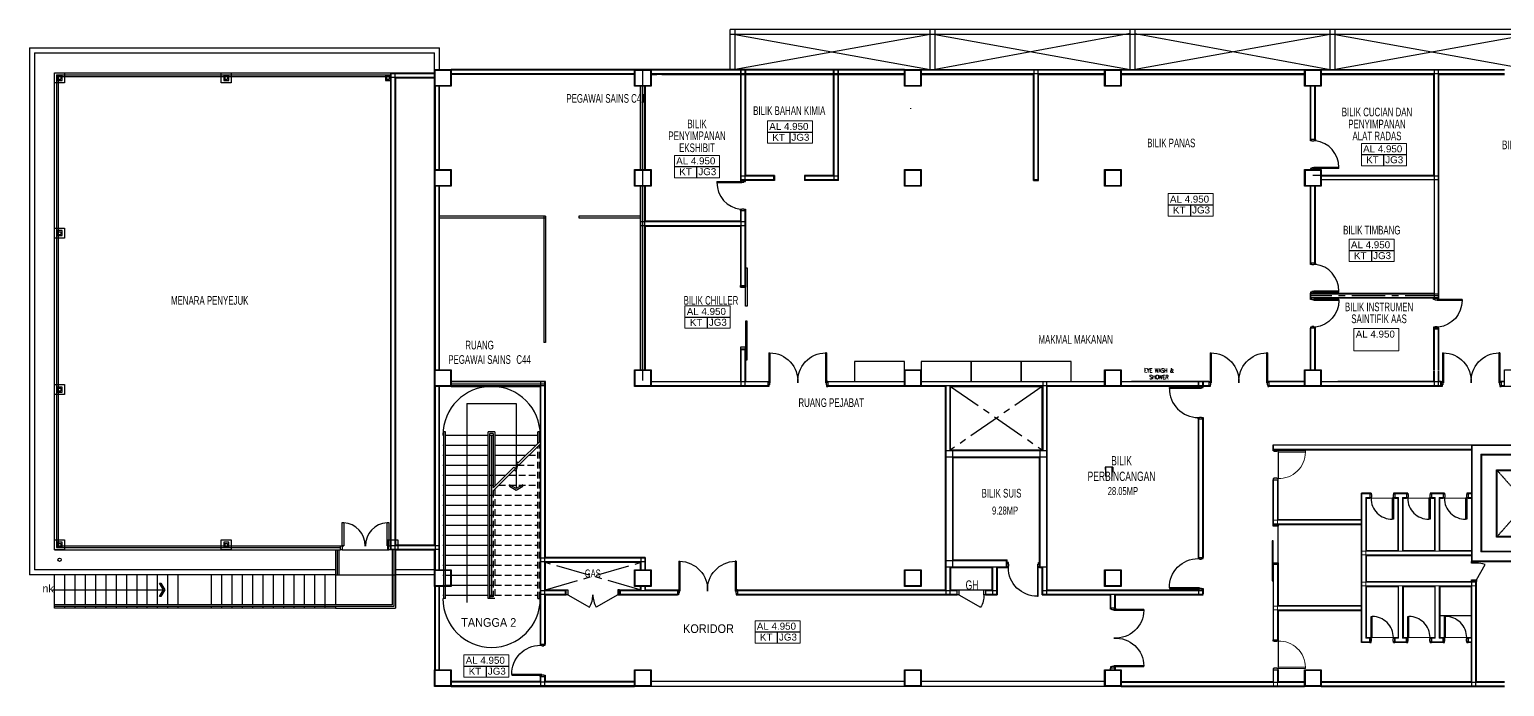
# Model space of a CAD drawing. Header units: millimetres. Extents: x 401562 to 564367, y -269451 to 12039.
# Drawn here: x 455993 to 500242, y -173015 to -153315 of the extents above; entities that cross this region are included whole.
import ezdxf

# ---------------------------------------------------------------- set-up
doc = ezdxf.new("R2010")
doc.units = ezdxf.units.MM
doc.header["$MEASUREMENT"] = 0
for name, pattern in [('CENTER', [2, 1.25, -0.25, 0.25, -0.25]), ('DASHDOT2', [0.5, 0.25, -0.125, 0, -0.125]), ('HIDDEN', [0.375, 0.25, -0.125])]:
    doc.linetypes.add(name, pattern=pattern)
doc.layers.add('A-FLOR-OTLN', color=6, linetype='Continuous', lineweight=9)
doc.layers.add('TEXT', color=7, linetype='Continuous', lineweight=9)
for name, color, linetype in [('C-door', 1, 'Continuous'), ('COL-1', 8, 'Continuous'), ('D1-winglass', 131, 'Continuous'), ('FITTING', 2, 'Continuous'), ('G2-text', 3, 'Continuous'), ('GRID', 9, 'Continuous'), ('GRID LINE', 252, 'Continuous'), ('Hatch-wall', 240, 'Continuous'), ('KODING', 7, 'Continuous'), ('Layer4', 2, 'Continuous'), ('Lift Fitting', 9, 'Continuous'), ('LIFTWALL', 3, 'Continuous'), ('LINE', 1, 'Continuous'), ('ROOF', 9, 'Continuous'), ('SILING', 8, 'Continuous'), ('STAIR', 7, 'Continuous'), ('TANGGA', 7, 'Continuous'), ('VPORT', 2, 'Continuous'), ('WALL', 3, 'Continuous'), ('WALLEXIST', 1, 'Continuous'), ('WIN', 4, 'Continuous')]:
    doc.layers.add(name, color=color, linetype=linetype)
doc.layers.get('VPORT').off()
doc.styles.add('ARIAL', font='arial.ttf', dxfattribs={"width": 0.65, "height": 1.6})
doc.styles.add('R1', font='ROMANS.shx', dxfattribs={"width": 0.75, "height": 200})
doc.styles.get("Standard").update_dxf_attribs({"font": 'arial.ttf'})

# ---------------------------------------------------------------- blocks, each defined once
blk = doc.blocks.new('A$C47EF7CED')
at = {"layer": 'GRID', "color": 9, "linetype": 'HIDDEN', "ltscale": 800}
for p, q in [((112, 1363), (112, 1513)), ((3393, 1363), (112, 1363)), ((162, 1413), (162, 1513)), ((3343, 1413), (162, 1413)), ((212, 1363), (212, 80)), ((512, 1363), (512, 80)), ((812, 1363), (812, 80)), ((1112, 1363), (1112, 80)), ((1412, 1363), (1412, 80)), ((1712, 1363), (1712, 80)), ((2012, 1363), (2012, 80)), ((2312, 1363), (2312, 80)), ((2612, 1363), (2612, 80)), ((2912, 1363), (2912, 80)), ((3212, 1363), (3212, 80)), ((3512, 1244), (3512, 80)), ((3812, 944), (3812, 80)), ((4112, 688), (4112, 80)), ((112, 80), (112, 30)), ((112, 80), (4676, 80)), ((112, 30), (4726, 30)), ((4412, 344), (4412, 80))]:
    blk.add_line(p, q, dxfattribs=at)
at = {"layer": 'LINE', "color": 1, "linetype": 'Continuous', "ltscale": 2000}
for p, q in [((112, 2895), (5112, 2895)), ((112, 2845), (112, 2895)), ((112, 2845), (5112, 2845)), ((5112, 2845), (5112, 2895)), ((112, 1513), (112, 1563)), ((112, 1563), (5112, 1563)), ((112, 1513), (5062, 1513)), ((5062, 1413), (3431, 1413)), ((5112, 1363), (3481, 1363)), ((5062, 1413), (5062, 1513)), ((5112, 1363), (5112, 1563)), ((4764, 80), (5112, 80)), ((4814, 30), (5112, 30)), ((5112, 30), (5112, 80))]:
    blk.add_line(p, q, dxfattribs=at)
at = {"layer": 'LINE', "color": 9, "linetype": 'Continuous', "ltscale": 2000}
for p, q in [((212, 2925), (212, 2895)), ((212, 2845), (212, 1563)), ((512, 2925), (512, 2895)), ((512, 2845), (512, 1563)), ((812, 2925), (812, 2895)), ((812, 2845), (812, 1563)), ((1112, 2925), (1112, 2895)), ((1112, 2845), (1112, 1563)), ((1412, 2925), (1412, 2895)), ((1412, 2845), (1412, 1563)), ((1712, 2925), (1712, 2895)), ((1712, 2845), (1712, 1563)), ((2012, 2925), (2012, 2895)), ((2012, 2845), (2012, 1563)), ((2312, 2925), (2312, 2895)), ((2312, 2845), (2312, 1563)), ((2612, 2925), (2612, 2895)), ((2612, 2845), (2612, 1563)), ((2912, 2925), (2912, 2895)), ((2912, 2845), (2912, 1563)), ((3212, 2925), (3212, 2895)), ((3212, 2845), (3212, 1563)), ((3512, 2925), (3512, 2895)), ((3512, 2845), (3512, 1563)), ((3812, 2925), (3812, 2895)), ((3812, 2845), (3812, 1563)), ((4112, 2925), (4112, 2895)), ((4112, 2845), (4112, 1563)), ((4412, 2925), (4412, 2895)), ((4412, 2845), (4412, 1563)), ((4712, 2925), (4712, 2895)), ((4712, 2845), (4712, 1563)), ((5012, 2925), (5012, 2895)), ((5012, 2845), (5012, 1563)), ((212, 1513), (212, 1413)), ((512, 1513), (512, 1413)), ((812, 1513), (812, 1413)), ((1112, 1513), (1112, 1413)), ((1412, 1513), (1412, 1413)), ((1712, 1513), (1712, 1413)), ((2012, 1513), (2012, 1413)), ((2312, 1513), (2312, 1413)), ((2612, 1513), (2612, 1413)), ((2912, 1513), (2912, 1413)), ((3212, 1513), (3212, 1413)), ((3512, 1513), (3512, 1413)), ((3512, 1363), (3512, 1332)), ((3812, 1513), (3812, 1413)), ((3812, 1363), (3812, 1032)), ((4112, 1363), (4112, 721)), ((4412, 1363), (4412, 432)), ((4712, 1363), (4712, 132)), ((5012, 1513), (5012, 1413)), ((5012, 1363), (5012, 80)), ((212, 30), (212, 0)), ((512, 30), (512, 0)), ((812, 30), (812, 0)), ((1112, 30), (1112, 0)), ((1412, 30), (1412, 0)), ((1712, 30), (1712, 0)), ((2012, 30), (2012, 0)), ((2312, 30), (2312, 0)), ((2612, 30), (2612, 0)), ((2912, 30), (2912, 0)), ((3212, 30), (3212, 0)), ((3512, 30), (3512, 0)), ((3812, 30), (3812, 0)), ((4112, 30), (4112, 0))]:
    blk.add_line(p, q, dxfattribs=at)
at = {"layer": 'LINE'}
blk.add_line((5012, 1463), (212, 1463), dxfattribs=at)
at = {"layer": 'STAIR', "color": 1}
for p, q in [((5962, 2204), (0, 2204)), ((5962, 2204), (5962, 721)), ((5962, 721), (3411, 721))]:
    blk.add_line(p, q, dxfattribs=at)
at = {"layer": 'STAIR', "color": 9, "linetype": 'Continuous'}
for points in [[(4756, 0), (4109, 647), (4144, 680), (3935, 731), (3980, 776), (3343, 1413)], [(4844, 0), (4181, 662), (4216, 696), (4007, 747), (4052, 792), (3431, 1413)]]:
    blk.add_lwpolyline(points, dxfattribs=at)
at = {"layer": 'STAIR', "color": 7}
blk.add_lwpolyline([(3526, 922), (3483, 922), (3368, 721), (3483, 521), (3526, 521), (3411, 721)], close=True, dxfattribs=at)
blk = doc.blocks.new('P9')
at = {"layer": 'C-door', "color": 12}
for p, q in [((532183, 332523), (533083, 332523)), ((532183, 332523), (532183, 332493)), ((532183, 332493), (533083, 332493)), ((533038, 332560), (533038, 332560)), ((533038, 332560), (533188, 332560)), ((533038, 332560), (533038, 332525)), ((533038, 332525), (533085, 332525)), ((533083, 332523), (533083, 332493)), ((533085, 332525), (533085, 332510)), ((533085, 332510), (533141, 332510)), ((533141, 332525), (533188, 332525)), ((533141, 332510), (533141, 332525)), ((533188, 332525), (533188, 332560)), ((532183, 330827), (533083, 330827)), ((532183, 330797), (532183, 330827)), ((532183, 330797), (533083, 330797)), ((533038, 330760), (533038, 330795)), ((533038, 330795), (533085, 330795)), ((533038, 330760), (533038, 330760)), ((533038, 330760), (533188, 330760)), ((533083, 330797), (533083, 330827)), ((533085, 330810), (533141, 330810)), ((533085, 330795), (533085, 330810)), ((533085, 330795), (533085, 330810)), ((533141, 330810), (533141, 330795)), ((533141, 330795), (533188, 330795)), ((533188, 330795), (533188, 330760))]:
    blk.add_line(p, q, dxfattribs=at)
at = {"layer": 'Hatch-wall', "color": 1, "ltscale": 2}
for centre, start, end in [((533034, 332510), 181.13, 273.2981), ((533034, 330810), 86.7019, 178.87)]:
    blk.add_arc(centre, 851, start, end, dxfattribs=at)
blk = doc.blocks.new('900DOOR')
at = {"layer": 'C-door', "color": 12}
for p, q in [((-67, 855), (-67, 105)), ((-37, 855), (-67, 855)), ((-37, 855), (-37, 150)), ((-900, 150), (-865, 150)), ((-900, 150), (-900, 0)), ((-865, 150), (-865, 103)), ((-865, 103), (-850, 103)), ((-865, 47), (-865, 0)), ((-850, 47), (-865, 47)), ((-850, 103), (-850, 47)), ((-37, 105), (-67, 105)), ((-50, 103), (-50, 47)), ((-35, 103), (-50, 103)), ((-50, 47), (-35, 47)), ((-37, 150), (-37, 105)), ((0, 150), (-35, 150)), ((-35, 150), (-35, 103)), ((-35, 47), (-35, 0)), ((-35, 0), (0, 0)), ((0, 150), (0, 150)), ((0, 150), (0, 0)), ((-865, 0), (-900, 0))]:
    blk.add_line(p, q, dxfattribs=at)
at = {"layer": 'Hatch-wall', "color": 1, "ltscale": 2}
blk.add_arc((-72, 54), 799, 89.6306, 173.0743, dxfattribs=at)
blk = doc.blocks.new('PP')
at = {"layer": 'C-door', "color": 12}
for p, q in [((245161, -8207, 168716), (245161, -8057, 168716)), ((245196, -8057, 168716), (245161, -8057, 168716)), ((245161, -8207, 168716), (245161, -8207, 168716)), ((245161, -8207, 168716), (245196, -8207, 168716)), ((245196, -8104, 168716), (245196, -8057, 168716)), ((245211, -8104, 168716), (245196, -8104, 168716)), ((245211, -8160, 168716), (245211, -8104, 168716)), ((246081, -8160, 168715), (246081, -8104, 168715)), ((246081, -8104, 168715), (246096, -8104, 168715)), ((246096, -8160, 168715), (246081, -8160, 168715)), ((246096, -8057, 168715), (246131, -8057, 168715)), ((246096, -8104, 168715), (246096, -8057, 168715)), ((246096, -8207, 168715), (246096, -8160, 168715)), ((246131, -8207, 168715), (246096, -8207, 168715)), ((246131, -8207, 168715), (246131, -8057, 168715))]:
    blk.add_line(p, q, dxfattribs=at)
at = {"layer": 'C-door', "color": 12, "elevation": 168716}
blk.add_lwpolyline([(245222, -8162), (245222, -9062), (245198, -9062), (245198, -8162)], close=True, dxfattribs=at)
at = {"layer": 'Hatch-wall', "color": 1, "ltscale": 2}
blk.add_arc((245244, -8210, 168715), 852, 268.5062, 0.2022, dxfattribs=at)
blk = doc.blocks.new('A$C4CDB5369')
at = {"layer": 'Hatch-wall', "color": 1, "ltscale": 2}
for p, q in [((750, 750), (375, 1399)), ((750, 1550), (750, 1500)), ((900, 1550), (750, 1550)), ((750, 1500), (900, 1500)), ((900, 1500), (900, 1550)), ((900, 750), (750, 750)), ((750, 750), (750, 700)), ((750, 700), (900, 700)), ((900, 700), (900, 750))]:
    blk.add_line(p, q, dxfattribs=at)
blk.add_arc((750, 750), 750, 90, 120.0007, dxfattribs=at)
at = {"layer": 'LINE', "color": 9, "linetype": 'Continuous', "ltscale": 2000}
blk.add_line((900, 750), (900, 1500), dxfattribs=at)
blk = doc.blocks.new('+9.00m$0$X_t_box_+17-5(26-3-07)$0$JAMB')
blk.add_lwpolyline([(0, 150), (38, 150), (38, 112), (50, 112), (50, 38), (38, 38), (38, 0), (0, 0)], close=True)
blk = doc.blocks.new('A$C350F3D67')
at = {"layer": 'C-door', "linetype": 'Continuous', "lineweight": 0}
for p, q in [((611, 900), (761, 900)), ((611, 0), (761, 0))]:
    blk.add_line(p, q, dxfattribs=at)
blk.add_lwpolyline([(761, 862), (761, 824), (1585, 824), (1585, 862)], close=True, dxfattribs=at)
blk.add_arc((792, 830), 792, 267.7288, 359.5823, dxfattribs=at)
at = {"layer": 'C-door', "linetype": 'Continuous', "lineweight": 0, "rotation": 270}
blk.add_blockref('+9.00m$0$X_t_box_+17-5(26-3-07)$0$JAMB', (611, 900), dxfattribs=at)
at = {"layer": 'C-door', "linetype": 'Continuous', "lineweight": 0, "xscale": -1, "rotation": 270}
blk.add_blockref('+9.00m$0$X_t_box_+17-5(26-3-07)$0$JAMB', (611, 0), dxfattribs=at)
blk = doc.blocks.new('A$C28FE47DC')
at = {"layer": 'C-door'}
for p, q in [((0, 779), (0, 629)), ((40, 779), (0, 779)), ((40, 629), (0, 629)), ((40, 779), (40, 743)), ((50, 743), (40, 743)), ((50, 665), (40, 665)), ((40, 665), (40, 629)), ((50, 743), (50, 665)), ((673, 629), (673, 0)), ((710, 629), (673, 629)), ((700, 743), (700, 665)), ((700, 743), (710, 743)), ((700, 665), (710, 665)), ((750, 779), (710, 779)), ((710, 779), (710, 743)), ((710, 665), (710, 629)), ((750, 629), (710, 629)), ((710, 629), (710, 0)), ((750, 779), (750, 629)), ((710, 0), (673, 0))]:
    blk.add_line(p, q, dxfattribs=at)
blk.add_arc((668, 628), 628, 179.9129, 270.475, dxfattribs=at)
blk = doc.blocks.new('A$C7D121B3B')
at = {"layer": 'WIN', "linetype": 'Continuous'}
blk.add_line((707, 705), (757, 705), dxfattribs=at)
for points in [[(707, 1405), (757, 1405), (757, 705), (707, 705)], [(2057, 1405), (2107, 1405), (2107, 705), (2057, 705)], [(657, 705), (707, 705), (707, 592), (657, 592)], [(2107, 705), (2157, 705), (2157, 592), (2107, 592)]]:
    blk.add_lwpolyline(points, close=True, dxfattribs=at)
at = {"layer": 'WIN', "color": 9, "linetype": 'Continuous'}
for centre, start, end in [((703, 703), 0.1171, 85.6407), ((2110, 703), 94.3593, 179.8829)]:
    blk.add_arc(centre, 703, start, end, dxfattribs=at)
blk = doc.blocks.new('A$C208C13F9')
at = {"layer": 'FITTING', "color": 4}
for p, q in [((750, 725), (750, 2750)), ((750, 2750), (2550, 2750)), ((775, 750), (775, 2725)), ((775, 2725), (2525, 2725)), ((2525, 750), (2525, 2725)), ((2550, 2750), (2550, 725)), ((2550, 725), (750, 725)), ((2525, 750), (775, 750))]:
    blk.add_line(p, q, dxfattribs=at)
at = {"layer": 'Lift Fitting', "linetype": 'DASHDOT2'}
for p, q in [((775, 2725), (2525, 750)), ((2525, 2725), (775, 750))]:
    blk.add_line(p, q, dxfattribs=at)
at = {"layer": 'LIFTWALL'}
for p, q in [((18, 3482), (3332, 3482)), ((18, 3482), (18, 18)), ((282, 3218), (3018, 3218)), ((282, 3218), (282, 282)), ((3018, 3218), (3018, 2918)), ((3332, 3482), (3332, 2918)), ((3332, 2918), (3018, 2918)), ((3018, 582), (3018, 282)), ((3332, 582), (3018, 582)), ((3332, 582), (3332, 18)), ((18, 18), (3332, 18)), ((3018, 282), (282, 282))]:
    blk.add_line(p, q, dxfattribs=at)
at = {"layer": 'LINE', "color": 9, "linetype": 'Continuous', "ltscale": 2000}
for p, q in [((0, 3500), (3350, 3500)), ((0, 3500), (0, 0)), ((300, 3200), (3000, 3200)), ((300, 3200), (300, 300)), ((3000, 3200), (3000, 2900)), ((3350, 3500), (3350, 2900)), ((3350, 2900), (3000, 2900)), ((3000, 600), (3000, 300)), ((3350, 600), (3000, 600)), ((3350, 600), (3350, 0)), ((0, 0), (3350, 0)), ((3000, 300), (300, 300))]:
    blk.add_line(p, q, dxfattribs=at)

msp = doc.modelspace()

# ---------------------------------------------------------------- linework, layer by layer
at = {"color": 9}
msp.add_line((482418, -155677), (482426, -155696), dxfattribs=at)
at = {"color": 4}
msp.add_line((499248, -170896), (498298, -170896), dxfattribs=at)
at = {"layer": 'A-FLOR-OTLN', "color": 9, "linetype": 'Continuous', "ltscale": 12}
for p, q in [((496871, -167370), (496238, -167370)), ((497971, -167370), (497338, -167370)), ((499071, -167370), (498438, -167370)), ((496275, -171546), (496908, -171546)), ((497375, -171546), (498008, -171546)), ((498475, -171546), (499108, -171546))]:
    msp.add_line(p, q, dxfattribs=at)
at = {"layer": 'A-FLOR-OTLN', "color": 6, "linetype": 'Continuous', "ltscale": 12}
for points in [[(468167, -154540), (468618, -154540), (468618, -154990), (468167, -154990)], [(474167, -154540), (474618, -154540), (474618, -154990), (474167, -154990)], [(482267, -154540), (482718, -154540), (482718, -154990), (482267, -154990)], [(488267, -154540), (488718, -154540), (488718, -154990), (488267, -154990)], [(494267, -154540), (494718, -154540), (494718, -154990), (494267, -154990)], [(468167, -157540), (468618, -157540), (468618, -157990), (468167, -157990)], [(474167, -157540), (474618, -157540), (474618, -157990), (474167, -157990)], [(482267, -157540), (482718, -157540), (482718, -157990), (482267, -157990)], [(488267, -157540), (488718, -157540), (488718, -157990), (488267, -157990)], [(494267, -157540), (494718, -157540), (494718, -157990), (494267, -157990)], [(468167, -163540), (468618, -163540), (468618, -163990), (468167, -163990)], [(474167, -163540), (474618, -163540), (474618, -163990), (474167, -163990)], [(474167, -163540), (474618, -163540), (474618, -163990), (474167, -163990)], [(482267, -163540), (482718, -163540), (482718, -163990), (482267, -163990)], [(488267, -163540), (488718, -163540), (488718, -163990), (488267, -163990)], [(494266, -163540), (494717, -163540), (494717, -163990), (494266, -163990)], [(468167, -169540), (468618, -169540), (468618, -169990), (468167, -169990)], [(474167, -169540), (474618, -169540), (474618, -169990), (474167, -169990)], [(482267, -169540), (482718, -169540), (482718, -169990), (482267, -169990)], [(488267, -169540), (488718, -169540), (488718, -169990), (488267, -169990)], [(468167, -172540), (468618, -172540), (468618, -172990), (468167, -172990)], [(474167, -172540), (474618, -172540), (474618, -172990), (474167, -172990)], [(482267, -172540), (482718, -172540), (482718, -172990), (482267, -172990)], [(488267, -172540), (488718, -172540), (488718, -172990), (488267, -172990)], [(494267, -172540), (494718, -172540), (494718, -172990), (494267, -172990)]]:
    msp.add_lwpolyline(points, close=True, dxfattribs=at)
at = {"layer": 'COL-1', "color": 9, "linetype": 'Continuous'}
for points in [[(456818, -154840), (456968, -154840), (456968, -154690), (456818, -154690)], [(461818, -154840), (461968, -154840), (461968, -154690), (461818, -154690)], [(466668, -154840), (466818, -154840), (466818, -154690), (466668, -154690)], [(456818, -159495), (456968, -159495), (456968, -159345), (456818, -159345)], [(456818, -164185), (456968, -164185), (456968, -164035), (456818, -164035)], [(456818, -168840), (456968, -168840), (456968, -168690), (456818, -168690)], [(461818, -168840), (461968, -168840), (461968, -168690), (461818, -168690)]]:
    msp.add_lwpolyline(points, close=True, dxfattribs=at)
at = {"layer": 'GRID'}
for p, q in [((477162, -153465), (483012, -154515)), ((483012, -153465), (477162, -154515)), ((489012, -153437), (483162, -154515)), ((483162, -153465), (489012, -154515)), ((489162, -153437), (495012, -154515)), ((495012, -153466), (489162, -154515)), ((495162, -153466), (501012, -154515)), ((501012, -153467), (495162, -154515))]:
    msp.add_line(p, q, dxfattribs=at)
at = {"layer": 'GRID', "linetype": 'CENTER', "ltscale": 800}
for p, q in [((498265, -161301), (494435, -161301)), ((483627, -164015), (486373, -165920)), ((486373, -164015), (483627, -165920)), ((471468, -170115), (474317, -169300)), ((474317, -170115), (471468, -169300))]:
    msp.add_line(p, q, dxfattribs=at)
at = {"layer": 'GRID LINE', "color": 1, "ltscale": 250}
for points in [[(480742, -163265), (480742, -163865), (482242, -163865), (482242, -163265)], [(482743, -163265), (482743, -163865), (484243, -163865), (484243, -163265)], [(484243, -163265), (484243, -163865), (485743, -163865), (485743, -163265)], [(485743, -163265), (485743, -163865), (487243, -163865), (487243, -163265)]]:
    msp.add_lwpolyline(points, close=True, dxfattribs=at)
at = {"layer": 'Hatch-wall', "color": 1, "ltscale": 2}
for p, q in [((499248, -169264), (499398, -169264)), ((499248, -169314), (499248, -169264)), ((499398, -169314), (499248, -169314)), ((499398, -169264), (499398, -169314)), ((499398, -169814), (499659, -169361)), ((499248, -169864), (499248, -169814)), ((499248, -169814), (499398, -169814)), ((499398, -169864), (499248, -169864)), ((499398, -169814), (499398, -169864)), ((472093, -170265), (472093, -170115)), ((472093, -170115), (472143, -170115)), ((472143, -170265), (472093, -170265)), ((472143, -170115), (472143, -170265)), ((472143, -170265), (472792, -170640)), ((473643, -170265), (472993, -170640)), ((473693, -170115), (473643, -170115)), ((473643, -170115), (473643, -170265)), ((473643, -170265), (473693, -170265)), ((473693, -170265), (473693, -170115))]:
    msp.add_line(p, q, dxfattribs=at)
for centre, start, end in [((499398, -170064), 69.5934, 90), ((472143, -170265), 329.9993, 0), ((473643, -170265), 180, 210.0007)]:
    msp.add_arc(centre, 750, start, end, dxfattribs=at)
at = {"layer": 'KODING', "color": 1, "linetype": 'Continuous'}
for p, q in [((478133, -156392), (479483, -156392)), ((478808, -156727), (478808, -156392)), ((495948, -157065), (497298, -157065)), ((496623, -157401), (496623, -157065)), ((475341, -157424), (476691, -157424)), ((476016, -157759), (476016, -157424)), ((490152, -158571), (491503, -158571)), ((490827, -158907), (490827, -158571)), ((495583, -159940), (496933, -159940)), ((496258, -160276), (496258, -159940)), ((475657, -161939, 326165), (477008, -161939, 326165)), ((476333, -162275, 326165), (476333, -161939, 326165)), ((477760, -171379), (479110, -171379)), ((478435, -171714), (478435, -171379)), ((469025, -172401), (470375, -172401)), ((469700, -172736), (469700, -172401))]:
    msp.add_line(p, q, dxfattribs=at)
at = {"layer": 'KODING', "color": 7, "linetype": 'Continuous', "lineweight": 20}
for points in [[(479483, -156727), (479483, -156056), (478133, -156056), (478133, -156727)], [(497298, -157401), (497298, -156730), (495948, -156730), (495948, -157401)], [(476691, -157759), (476691, -157089), (475341, -157089), (475341, -157759)], [(491503, -158907), (491503, -158236), (490152, -158236), (490152, -158907)], [(496933, -160276), (496933, -159605), (495583, -159605), (495583, -160276)], [(497076, -162954), (497076, -162283), (495725, -162283), (495725, -162954)], [(479110, -171714), (479110, -171044), (477760, -171044), (477760, -171714)], [(470375, -172736), (470375, -172066), (469025, -172066), (469025, -172736)]]:
    msp.add_lwpolyline(points, close=True, dxfattribs=at)
at = {"layer": 'KODING', "color": 7, "linetype": 'Continuous', "lineweight": 20, "elevation": 326165}
msp.add_lwpolyline([(477008, -162275), (477008, -161604), (475657, -161604), (475657, -162275)], close=True, dxfattribs=at)
at = {"layer": 'Layer4', "color": 7}
for p, q in [((496198, -171546), (496198, -171696)), ((496948, -171546), (496948, -171696)), ((497298, -171546), (497298, -171696)), ((498048, -171546), (498048, -171696)), ((498398, -171546), (498398, -171696)), ((499148, -171546), (499148, -171696))]:
    msp.add_line(p, q, dxfattribs=at)
at = {"layer": 'LINE', "color": 9, "linetype": 'Continuous', "ltscale": 2000}
for p, q in [((466818, -154615), (466818, -168915)), ((466818, -154615), (468142, -154615)), ((466968, -154765), (466968, -168765)), ((466968, -154765), (468142, -154765)), ((474318, -154515), (474318, -154515)), ((474393, -163840), (474393, -154515)), ((474468, -154515), (474468, -154515)), ((477318, -154515), (477318, -157840)), ((477468, -154515), (477468, -157690)), ((480116, -157690), (480116, -154515)), ((480266, -157840), (480266, -154515)), ((480441, -154665), (481613, -154665)), ((468142, -157515), (468142, -155015)), ((468292, -157515), (468292, -155015)), ((474318, -157515), (474318, -155015)), ((474468, -157515), (474468, -155015)), ((468142, -163515), (468142, -158015)), ((468292, -163515), (468292, -158015)), ((474318, -163515), (474318, -158015)), ((474468, -159065), (474468, -158015)), ((477318, -158740), (477318, -159065)), ((477468, -158740), (477468, -160990)), ((477318, -159065, 326165), (474468, -159065, 326165)), ((474468, -163515), (474468, -159215)), ((474468, -159215, 326165), (477318, -159215, 326165)), ((477318, -159215), (477318, -160990)), ((477318, -162890, 326165), (477318, -163865, 326165)), ((477468, -162890, 248726), (477468, -163865, 336831)), ((468142, -168765), (468142, -164015)), ((468292, -169515), (468292, -164015)), ((471468, -163865), (468643, -163865)), ((468643, -163940), (471468, -163940)), ((468643, -164015), (471318, -164015)), ((471318, -171745), (471318, -164015)), ((471468, -169150), (471468, -163865)), ((483477, -170115), (483477, -164015)), ((483627, -165920), (483627, -164015)), ((493298, -165914), (493298, -165764)), ((493298, -165764), (499248, -165764)), ((493298, -165914), (499248, -165914)), ((483707, -169220), (483707, -166150)), ((488259, -166440), (488259, -166510)), ((493298, -168157), (493298, -166814)), ((493448, -168007), (493448, -166814)), ((496198, -167220), (495948, -167220)), ((495948, -171696), (495948, -167220)), ((497298, -167220), (496948, -167220)), ((498398, -167220), (498048, -167220)), ((499248, -167220), (499148, -167220)), ((496098, -167370), (496198, -167370)), ((496098, -168938), (496098, -167370)), ((496948, -167370), (497048, -167370)), ((497048, -168938), (497048, -167370)), ((497198, -167370), (497298, -167370)), ((497198, -168938), (497198, -167370)), ((498048, -167370), (498148, -167370)), ((498148, -168938), (498148, -167370)), ((498298, -167370), (498398, -167370)), ((498298, -168938), (498298, -167370)), ((499148, -167370), (499248, -167370)), ((493448, -168007), (495948, -168007)), ((493298, -168157), (495948, -168157)), ((466968, -168765), (468142, -168765)), ((466968, -168915), (468142, -168915)), ((468142, -169515), (468142, -168915)), ((496098, -168938), (497048, -168938)), ((497198, -168938), (498148, -168938)), ((498298, -168938), (499248, -168938)), ((474467, -169150), (471468, -169150)), ((474317, -169300), (471468, -169300)), ((471468, -170115), (471468, -169300)), ((471468, -170115), (471468, -169300)), ((474317, -169300), (474317, -169515)), ((474467, -169150), (474467, -169515)), ((483627, -169450), (483627, -170115)), ((484877, -170115), (484877, -169450)), ((485027, -169450), (485027, -170265)), ((493298, -169359), (493298, -171615)), ((493448, -169357), (493448, -170584)), ((496098, -169088), (499248, -169088)), ((496098, -169864), (496098, -169088)), ((496098, -169864), (499398, -169864)), ((468292, -172515), (468292, -170015)), ((471468, -170115), (472093, -170115)), ((471468, -171745), (471468, -170265)), ((471468, -171595), (471468, -170265)), ((474317, -170015), (474317, -170115)), ((474467, -170015), (474467, -170115)), ((496098, -170014), (497048, -170014)), ((496098, -171546), (496098, -170014)), ((497048, -170014), (497048, -171546)), ((497198, -170014), (498148, -170014)), ((497198, -170014), (497198, -171546)), ((498148, -170014), (498148, -171546)), ((498298, -170014), (499248, -170014)), ((498298, -170014), (498298, -171546)), ((493448, -170584), (495948, -170584)), ((493448, -170734), (493448, -171615)), ((493448, -170734), (495948, -170734)), ((496098, -171546), (496198, -171546)), ((496948, -171546), (497048, -171546)), ((497198, -171546), (497298, -171546)), ((498048, -171546), (498148, -171546)), ((498298, -171546), (498398, -171546)), ((499148, -171546), (499248, -171546)), ((496198, -171696), (495948, -171696)), ((497298, -171696), (496948, -171696)), ((498398, -171696), (498048, -171696)), ((499248, -171696), (499148, -171696)), ((493298, -172515), (493298, -172865)), ((493448, -172515), (493448, -172865)), ((471318, -172865), (468643, -172865)), ((471318, -172865), (471318, -172715)), ((471468, -172865), (471468, -172715)), ((474142, -172865), (471468, -172865)), ((488743, -172865), (493298, -172865)), ((493448, -172865), (494241, -172865)), ((494742, -172865), (499248, -172865)), ((499398, -172865), (500241, -172865)), ((468643, -173015), (474142, -173015)), ((488743, -173015), (494241, -173015)), ((494742, -173015), (500241, -173015))]:
    msp.add_line(p, q, dxfattribs=at)
at = {"layer": 'LINE', "color": 9, "linetype": 'Continuous', "ltscale": 12}
for p, q in [((493448, -165990), (493448, -166776)), ((493448, -169307), (493448, -168207)), ((465368, -168915), (466768, -168915)), ((493448, -171653), (493448, -172439))]:
    msp.add_line(p, q, dxfattribs=at)
at = {"layer": 'LINE'}
for p, q in [((457052, -170565), (457052, -169665)), ((457361, -170565), (457361, -169665)), ((457671, -170565), (457671, -169665)), ((457980, -170565), (457980, -169665)), ((458289, -170565), (458289, -169665)), ((458599, -170565), (458599, -169665)), ((458908, -170565), (458908, -169665)), ((459218, -170565), (459218, -169665)), ((459527, -170565), (459527, -169665)), ((459836, -170565), (459836, -169665)), ((460146, -170565), (460146, -169665)), ((460455, -170565), (460455, -169665)), ((461455, -170565), (461455, -169665)), ((461764, -170565), (461764, -169665)), ((462074, -170565), (462074, -169665)), ((462383, -170565), (462383, -169665)), ((462693, -170565), (462693, -169665)), ((463002, -170565), (463002, -169665)), ((463311, -170565), (463311, -169665)), ((463621, -170565), (463621, -169665)), ((463930, -170565), (463930, -169665)), ((464239, -170565), (464239, -169665)), ((464549, -170565), (464549, -169665)), ((464858, -170665), (464858, -169665)), ((457052, -170665), (457052, -170615)), ((457361, -170665), (457361, -170615)), ((457671, -170665), (457671, -170615)), ((457980, -170665), (457980, -170615)), ((458289, -170665), (458289, -170615)), ((458599, -170665), (458599, -170615)), ((458908, -170665), (458908, -170615)), ((459218, -170665), (459218, -170615)), ((459527, -170665), (459527, -170615)), ((459836, -170665), (459836, -170615)), ((460146, -170665), (460146, -170615)), ((460455, -170665), (460455, -170615)), ((461455, -170665), (461455, -170615)), ((461764, -170665), (461764, -170615)), ((462074, -170665), (462074, -170615)), ((462383, -170665), (462383, -170615)), ((462693, -170665), (462693, -170615)), ((463002, -170665), (463002, -170615)), ((463311, -170665), (463311, -170615)), ((463621, -170665), (463621, -170615)), ((463930, -170665), (463930, -170615)), ((464239, -170665), (464239, -170615)), ((464549, -170665), (464549, -170615))]:
    msp.add_line(p, q, dxfattribs=at)
at = {"layer": 'LINE', "color": 9, "linetype": 'Continuous', "ltscale": 2000}
for points in [[(456743, -154615), (457043, -154615), (457043, -154915), (456743, -154915)], [(461743, -154615), (462043, -154615), (462043, -154915), (461743, -154915)], [(468142, -154515), (468643, -154515), (468643, -155015), (468142, -155015)], [(474142, -154515), (474643, -154515), (474643, -155015), (474142, -155015)], [(482242, -154515), (482743, -154515), (482743, -155015), (482242, -155015)], [(488242, -154515), (488743, -154515), (488743, -155015), (488242, -155015)], [(494242, -154515), (494743, -154515), (494743, -155015), (494242, -155015)], [(468142, -157515), (468643, -157515), (468643, -158015), (468142, -158015)], [(474142, -157515), (474643, -157515), (474643, -158015), (474142, -158015)], [(482242, -157515), (482743, -157515), (482743, -158015), (482242, -158015)], [(488242, -157515), (488743, -157515), (488743, -158015), (488242, -158015)], [(494242, -157515), (494743, -157515), (494743, -158015), (494242, -158015)], [(456743, -159270), (457043, -159270), (457043, -159570), (456743, -159570)], [(468142, -163515), (468643, -163515), (468643, -164015), (468142, -164015)], [(474142, -163515), (474643, -163515), (474643, -164015), (474142, -164015)], [(474142, -163515), (474643, -163515), (474643, -164015), (474142, -164015)], [(482242, -163515), (482743, -163515), (482743, -164015), (482242, -164015)], [(488242, -163515), (488743, -163515), (488743, -164015), (488242, -164015)], [(494241, -163515), (494742, -163515), (494742, -164015), (494241, -164015)], [(500241, -163515), (500742, -163515), (500742, -164015), (500241, -164015)], [(456743, -163960), (457043, -163960), (457043, -164260), (456743, -164260)], [(456743, -168615), (457043, -168615), (457043, -168915), (456743, -168915)], [(461743, -168615), (462043, -168615), (462043, -168915), (461743, -168915)], [(466743, -168615), (467043, -168615), (467043, -168915), (466743, -168915)], [(468142, -169515), (468643, -169515), (468643, -170015), (468142, -170015)], [(474142, -169515), (474643, -169515), (474643, -170015), (474142, -170015)], [(482242, -169515), (482743, -169515), (482743, -170015), (482242, -170015)], [(488242, -169515), (488743, -169515), (488743, -170015), (488242, -170015)], [(468142, -172515), (468643, -172515), (468643, -173015), (468142, -173015)], [(474142, -172515), (474643, -172515), (474643, -173015), (474142, -173015)], [(482242, -172515), (482743, -172515), (482743, -173015), (482242, -173015)], [(488242, -172515), (488743, -172515), (488743, -173015), (488242, -173015)], [(494242, -172515), (494743, -172515), (494743, -173015), (494242, -173015)]]:
    msp.add_lwpolyline(points, close=True, dxfattribs=at)
at = {"layer": 'LINE', "color": 1}
for points, elevation in [([(477468, -160990), (477468, -161040), (477318, -161040), (477318, -160990)], 326165), ([(477318, -162840), (477318, -162890), (477468, -162890), (477468, -162840)], 248726)]:
    msp.add_lwpolyline(points, close=True, dxfattribs=dict(at, elevation=elevation))
at = {"layer": 'LINE'}
for centre, start, end in [((469855, -165480), 0, 180), ((469855, -170380), 180, 0)]:
    msp.add_arc(centre, 1462, start, end, dxfattribs=at)
at = {"layer": 'ROOF', "ltscale": 250}
for p, q in [((471468, -158915), (468292, -158915)), ((468292, -158965), (471468, -158965)), ((471418, -158915), (471418, -162700)), ((471468, -158915), (471468, -162700)), ((474318, -158915), (472468, -158915)), ((472468, -158915), (472468, -158965)), ((472468, -158965), (474318, -158965)), ((471468, -162700), (471418, -162700))]:
    msp.add_line(p, q, dxfattribs=at)
at = {"layer": 'SILING', "color": 9}
for p, q in [((474643, -154515), (468643, -154515)), ((474142, -154665), (468643, -154665)), ((482242, -154515), (474643, -154515)), ((474643, -154665), (474812, -154665)), ((482242, -154665), (474643, -154665)), ((474962, -154665), (482267, -154665)), ((477687, -154665), (479940, -154665)), ((482743, -154515), (488242, -154515)), ((482743, -154665), (486114, -154665)), ((486116, -157840), (486114, -154665)), ((486266, -157840), (486266, -154665)), ((486266, -154665), (488242, -154665)), ((486441, -154665), (486913, -154665)), ((487407, -154665), (487063, -154665)), ((488743, -154515), (494242, -154515)), ((488743, -154665), (494242, -154665)), ((494743, -154515), (500242, -154515)), ((494743, -154665), (498115, -154665)), ((498115, -154665), (498115, -157690)), ((498265, -154665), (498265, -161374)), ((498265, -154665), (500242, -154665)), ((494417, -156615), (494417, -155015)), ((494567, -156615), (494567, -155015)), ((478342, -157840), (477318, -157840)), ((478342, -157690), (477468, -157690)), ((478342, -157690), (478342, -157840)), ((479242, -157690), (479242, -157840)), ((480116, -157690), (479242, -157690)), ((480266, -157840), (479242, -157840)), ((480266, -157840), (480116, -157840)), ((486116, -157840), (486266, -157840)), ((498115, -157690), (494492, -157690)), ((494417, -160323), (494417, -158015)), ((494567, -160323), (494567, -158015)), ((477318, -160990, 326165), (477468, -160990, 326165)), ((477318, -161040, 326165), (477468, -161040, 326165)), ((494417, -161223), (498115, -161224)), ((494417, -161374), (494417, -161223)), ((498265, -161374), (494417, -161374)), ((494417, -163515), (494417, -162274)), ((494567, -163515), (494567, -162274)), ((498115, -162275), (498115, -163515)), ((498265, -162275), (498115, -162275)), ((498265, -162275), (498265, -163515)), ((498115, -163540), (498115, -163865)), ((498265, -163540), (498265, -163865)), ((474643, -163865), (477318, -163865)), ((478140, -164015), (474643, -164015)), ((477468, -163865), (478140, -163865)), ((479940, -163865), (482242, -163865)), ((483477, -164015), (479940, -164015)), ((482743, -163865), (488242, -163865)), ((483627, -164015), (486373, -164015)), ((486373, -165920), (486373, -164015)), ((491371, -164015), (486523, -164015)), ((486523, -170115), (486523, -164015)), ((488743, -163865), (489607, -163865)), ((491373, -163865), (489047, -163865)), ((491048, -163865), (491048, -163997)), ((491198, -163865), (491198, -163997)), ((494241, -163865), (493173, -163865)), ((498341, -164015), (493173, -164015)), ((498115, -163865), (495240, -163865)), ((498341, -163865), (498265, -163865)), ((500241, -163865), (500141, -163865)), ((500241, -164015), (500141, -164015)), ((491048, -164985), (491048, -169145)), ((491198, -164985), (491198, -169145)), ((483627, -165920), (486373, -165920)), ((483707, -166150), (486293, -166150)), ((486293, -169450), (486293, -166150)), ((488489, -166440), (488259, -166440)), ((488489, -166440), (488489, -166590)), ((483627, -169450), (484877, -169450)), ((483707, -169220), (485323, -169220)), ((485027, -169450), (485323, -169450)), ((485323, -169450), (485323, -169220)), ((486293, -169450), (486373, -169450)), ((486373, -170265), (486373, -169450)), ((499398, -172865), (499398, -169864)), ((468142, -170015), (468142, -172515)), ((471468, -170265), (472093, -170265)), ((473693, -170115), (474317, -170115)), ((473693, -170265), (474393, -170265)), ((474393, -170265), (475432, -170265)), ((474467, -170115), (475432, -170115)), ((477232, -170115), (482492, -170115)), ((477232, -170265), (482492, -170265)), ((482492, -170115), (483477, -170115)), ((482492, -170265), (483827, -170265)), ((483627, -170115), (483827, -170115)), ((483927, -170115), (484877, -170115)), ((484677, -170265), (485027, -170265)), ((486373, -170265), (488417, -170265)), ((486523, -170115), (491198, -170115)), ((488417, -170665), (488417, -170265)), ((488567, -170265), (491198, -170265)), ((488567, -170665), (488567, -170265)), ((491198, -170115), (491198, -170250)), ((499248, -171546), (499248, -170014)), ((499248, -172865), (499248, -171696)), ((488418, -172515), (488418, -172465)), ((488568, -172515), (488568, -172465))]:
    msp.add_line(p, q, dxfattribs=at)
at = {"layer": 'SILING', "color": 4, "elevation": 248726}
for points in [[(477468, -161615), (477468, -160465), (477518, -160465), (477518, -161615)], [(477468, -162065), (477468, -163215), (477518, -163215), (477518, -162065)]]:
    msp.add_lwpolyline(points, close=True, dxfattribs=at)
at = {"layer": 'STAIR', "color": 1}
msp.add_line((456683, -170112), (460008, -170112), dxfattribs=at)
at = {"layer": 'STAIR', "color": 7}
msp.add_lwpolyline([(459893, -169912), (459936, -169912), (460051, -170112), (459936, -170312), (459893, -170312), (460008, -170112)], close=True, dxfattribs=at)
at = {"layer": 'TANGGA'}
for p, q in [((501162, -153317), (477012, -153315)), ((477012, -154515), (477012, -153315)), ((501162, -153467), (477012, -153465)), ((477162, -154515), (477162, -153315)), ((483012, -154515), (483012, -153315)), ((483162, -154515), (483162, -153315)), ((489012, -154515), (489012, -153316)), ((489162, -154515), (489162, -153316)), ((495012, -154515), (495012, -153316)), ((495162, -154515), (495162, -153316))]:
    msp.add_line(p, q, dxfattribs=at)
at = {"layer": 'WALL'}
for p, q in [((466836, -154633), (466836, -168897)), ((466836, -154633), (468142, -154633)), ((466836, -154747), (468142, -154747)), ((466950, -154633), (466950, -168897)), ((474142, -154533), (468643, -154533)), ((474142, -154647), (468643, -154647)), ((474336, -154515), (474336, -154515)), ((474450, -154515), (474450, -154515)), ((482242, -154533), (474643, -154533)), ((482267, -154647), (474643, -154647)), ((477336, -154515), (477336, -157822)), ((477450, -154515), (477450, -157822)), ((480134, -157822), (480134, -154515)), ((480248, -157822), (480248, -154515)), ((488242, -154533), (482743, -154533)), ((483780, -154647), (482743, -154647)), ((488242, -154647), (483219, -154647)), ((486134, -157822), (486134, -154533)), ((486248, -157822), (486248, -154533)), ((494242, -154533), (488743, -154533)), ((494242, -154647), (488743, -154647)), ((500242, -154533), (494743, -154533)), ((500242, -154647), (494743, -154647)), ((498133, -154533), (498133, -161356)), ((498247, -154533), (498247, -161356)), ((468160, -155015), (468160, -157515)), ((468273, -155015), (468273, -157515)), ((474336, -157515), (474336, -155015)), ((474450, -157515), (474450, -155015)), ((494435, -156615), (494435, -155015)), ((494549, -156615), (494549, -155015)), ((478324, -157708), (477336, -157708)), ((478324, -157822), (477336, -157822)), ((478324, -157822), (478324, -157708)), ((479260, -157822), (479260, -157708)), ((480134, -157708), (479260, -157708)), ((480134, -157822), (479260, -157822)), ((480248, -157708), (480134, -157708)), ((480248, -157822), (480134, -157822)), ((486248, -157822), (486134, -157822)), ((498248, -157708), (494743, -157708)), ((498248, -157822), (494743, -157822)), ((468160, -158015), (468160, -163515)), ((468273, -158015), (468273, -163515)), ((474336, -163515), (474336, -158015)), ((474450, -163515), (474450, -158015)), ((494435, -160323), (494435, -158015)), ((494549, -160323), (494549, -158015)), ((477336, -158740), (477336, -160990)), ((477450, -158740), (477450, -160990)), ((477450, -159083, 326165), (474336, -159083, 326165)), ((477450, -159197, 326165), (474336, -159197, 326165)), ((494435, -161241), (498247, -161242)), ((494435, -161356), (494435, -161241)), ((498247, -161356), (494435, -161356)), ((494435, -163515), (494435, -162274)), ((494549, -163515), (494549, -162274)), ((498133, -162294), (498133, -163515)), ((498133, -162294), (498247, -162294)), ((498247, -162294), (498247, -163515)), ((477336, -162890, 326165), (477336, -163997, 326165)), ((477336, -162908, 248726), (477450, -162908, 248726)), ((477450, -162890, 326165), (477450, -163997, 326165)), ((498133, -163540), (498133, -163998)), ((498247, -163540), (498247, -163998)), ((468160, -164015), (468160, -169515)), ((468273, -164015), (468273, -169515)), ((471450, -163883), (468643, -163883)), ((471450, -163997), (468643, -163997)), ((471336, -167072), (471336, -163883)), ((471450, -171745), (471450, -163883)), ((478140, -163883), (474643, -163883)), ((478140, -163997), (474643, -163997)), ((482242, -163883), (479940, -163883)), ((482242, -163997), (479940, -163997)), ((488242, -163883), (482743, -163883)), ((488242, -163997), (482743, -163997)), ((483495, -170247), (483495, -163997)), ((483609, -165938), (483609, -163997)), ((486391, -163883), (486391, -165938)), ((486505, -163883), (486505, -170247)), ((489607, -163883), (488743, -163883)), ((491373, -163997), (488743, -163997)), ((491373, -163883), (489047, -163883)), ((491066, -163865), (491066, -163997)), ((491180, -163865), (491180, -163997)), ((494241, -163883), (493173, -163883)), ((494241, -163997), (493173, -163997)), ((498323, -163883), (494742, -163883)), ((498323, -163997), (494742, -163997)), ((498323, -163883), (498323, -163997)), ((500241, -163883), (500141, -163883)), ((500241, -163997), (500141, -163997)), ((471336, -171745), (471336, -164347)), ((491066, -164985), (491066, -169145)), ((491180, -164985), (491180, -169145)), ((483495, -165938), (486505, -165938)), ((483495, -166132), (486505, -166132)), ((483689, -169432), (483689, -165938)), ((486311, -169432), (486311, -165938)), ((488277, -166722), (488277, -166440)), ((488471, -166722), (488471, -166440)), ((466836, -168783), (468273, -168783)), ((466836, -168897), (468273, -168897)), ((474449, -169168), (471336, -169168)), ((474449, -169282), (471336, -169282)), ((474335, -169168), (474335, -169515)), ((474449, -169168), (474449, -169515)), ((483495, -169238), (485305, -169238)), ((483495, -169432), (485305, -169432)), ((483609, -170247), (483609, -169432)), ((484895, -170247), (484895, -169432)), ((485009, -170247), (485009, -169432)), ((485305, -169432), (485305, -169238)), ((486311, -169432), (486505, -169432)), ((486391, -170247), (486391, -169432)), ((499266, -172997), (499266, -169882)), ((499380, -172997), (499380, -169882)), ((468160, -170015), (468160, -172515)), ((468273, -170015), (468273, -172515)), ((471336, -170133), (472075, -170133)), ((471336, -170247), (472075, -170247)), ((472075, -170247), (472075, -170133)), ((473693, -170133), (474393, -170133)), ((473693, -170247), (474393, -170247)), ((473711, -170133), (473711, -170247)), ((474335, -170015), (474335, -170133)), ((474393, -170133), (475432, -170133)), ((474393, -170247), (475432, -170247)), ((474449, -170015), (474449, -170133)), ((477232, -170133), (482492, -170133)), ((477232, -170247), (482492, -170247)), ((482492, -170133), (483827, -170133)), ((482492, -170247), (483827, -170247)), ((484677, -170133), (485009, -170133)), ((484677, -170247), (485009, -170247)), ((486391, -170133), (488492, -170133)), ((486391, -170247), (488492, -170247)), ((488435, -170665), (488435, -170247)), ((488492, -170133), (491180, -170133)), ((488492, -170247), (491180, -170247)), ((488549, -170665), (488549, -170247)), ((491066, -170133), (491066, -170247)), ((491180, -170133), (491180, -170247)), ((488436, -172515), (488436, -172465)), ((488550, -172515), (488550, -172465)), ((474142, -172883), (468643, -172883)), ((474142, -172997), (468643, -172997)), ((471336, -172997), (471336, -172715)), ((471450, -172997), (471450, -172715)), ((488743, -172883), (494241, -172883)), ((488743, -172997), (494241, -172997)), ((494742, -172883), (500241, -172883)), ((494742, -172997), (500241, -172997))]:
    msp.add_line(p, q, dxfattribs=at)
at = {"layer": 'WALL', "linetype": 'Continuous', "lineweight": 0}
for p, q in [((493316, -165896), (493316, -165782)), ((493316, -165782), (499248, -165782)), ((493316, -165896), (499248, -165896)), ((493316, -168139), (493316, -166814)), ((493430, -168139), (493430, -166814)), ((496198, -167238), (495966, -167238)), ((495966, -171678), (495966, -167238)), ((497298, -167238), (496948, -167238)), ((498398, -167238), (498048, -167238)), ((499248, -167238), (499148, -167238)), ((496080, -167352), (496198, -167352)), ((496080, -171564), (496080, -167352)), ((496948, -167352), (497066, -167352)), ((497066, -168956), (497066, -167352)), ((497180, -167352), (497298, -167352)), ((497180, -168956), (497180, -167352)), ((498048, -167352), (498166, -167352)), ((498166, -168956), (498166, -167352)), ((498280, -167352), (498398, -167352)), ((498280, -168956), (498280, -167352)), ((499148, -167352), (499248, -167352)), ((493316, -168025), (495966, -168025)), ((493316, -168139), (495966, -168139)), ((495966, -168956), (499248, -168956)), ((493316, -169357), (493316, -171615)), ((493430, -169357), (493430, -171615)), ((495966, -169070), (499248, -169070)), ((495966, -169882), (499380, -169882)), ((495966, -169996), (499380, -169996)), ((497066, -169996), (497066, -171564)), ((497180, -169996), (497180, -171564)), ((498166, -169996), (498166, -171564)), ((498280, -169996), (498280, -171564)), ((493316, -170602), (495948, -170602)), ((493316, -170716), (495948, -170716)), ((496198, -171678), (495966, -171678)), ((496080, -171564), (496198, -171564)), ((496948, -171564), (497066, -171564)), ((497298, -171678), (496948, -171678)), ((497180, -171564), (497298, -171564)), ((498048, -171564), (498166, -171564)), ((498398, -171678), (498048, -171678)), ((498280, -171564), (498398, -171564)), ((499148, -171564), (499266, -171564)), ((499266, -171678), (499148, -171678)), ((493316, -172515), (493316, -172997)), ((493430, -172515), (493430, -172997))]:
    msp.add_line(p, q, dxfattribs=at)
at = {"layer": 'WALL', "color": 7}
for p, q in [((482242, -172865), (474643, -172865)), ((488242, -172865), (482743, -172865)), ((482242, -173015), (474643, -173015)), ((488242, -173015), (482743, -173015))]:
    msp.add_line(p, q, dxfattribs=at)
at = {"layer": 'WALLEXIST'}
for points in [[(493448, -168207), (493298, -168207), (493298, -168157), (493448, -168157)], [(493298, -168648), (493268, -168648), (493268, -169848), (493298, -169848)], [(493448, -169357), (493298, -169357), (493298, -169307), (493448, -169307)]]:
    msp.add_lwpolyline(points, close=True, dxfattribs=at)
at = {"layer": 'WIN', "linetype": 'Continuous'}
for p, q in [((455993, -153865), (455993, -169665)), ((455993, -153865), (468292, -153865)), ((468292, -154515), (468292, -153865)), ((456143, -154015), (456143, -169515)), ((456143, -154015), (468142, -154015)), ((468142, -154515), (468142, -154015)), ((456743, -154615), (466818, -154615)), ((456743, -168915), (456743, -154615)), ((456805, -154677), (456805, -168852)), ((456805, -154677), (466818, -154677)), ((456855, -154740), (456805, -154740)), ((456855, -154790), (456805, -154790)), ((456855, -154727), (456930, -154727)), ((456855, -154727), (456855, -154802)), ((456855, -154765), (456855, -168852)), ((456855, -154802), (456930, -154802)), ((456868, -154727), (456868, -154677)), ((456893, -154727), (466818, -154728)), ((456918, -154727), (456918, -154677)), ((456930, -154727), (456930, -154802)), ((461855, -154727), (461930, -154727)), ((461855, -154727), (461855, -154802)), ((461855, -154802), (461930, -154802)), ((461868, -154727), (461868, -154677)), ((461918, -154727), (461918, -154677)), ((461930, -154727), (461930, -154802)), ((466705, -154727), (466780, -154727)), ((466705, -154727), (466705, -154802)), ((466705, -154802), (466780, -154802)), ((466718, -154727), (466718, -154677)), ((466768, -154727), (466768, -154677)), ((466780, -154727), (466780, -154802)), ((456855, -159395), (456805, -159395)), ((456855, -159445), (456805, -159445)), ((456855, -159382), (456930, -159382)), ((456855, -159382), (456855, -159457)), ((456855, -159457), (456930, -159457)), ((456930, -159382), (456930, -159457)), ((456855, -164085), (456805, -164085)), ((456855, -164135), (456805, -164135)), ((456855, -164072), (456930, -164072)), ((456855, -164072), (456855, -164147)), ((456855, -164147), (456930, -164147)), ((456930, -164072), (456930, -164147)), ((456743, -168915), (465318, -168915)), ((456855, -168740), (456805, -168740)), ((456855, -168790), (456805, -168790)), ((456805, -168852), (465318, -168852)), ((456855, -168727), (456930, -168727)), ((456855, -168727), (456855, -168802)), ((456855, -168802), (465318, -168802)), ((456855, -168802), (456930, -168802)), ((456868, -168852), (456868, -168802)), ((456918, -168852), (456918, -168802)), ((456930, -168727), (456930, -168802)), ((461855, -168727), (461930, -168727)), ((461855, -168727), (461855, -168802)), ((461855, -168802), (461930, -168802)), ((461868, -168852), (461868, -168802)), ((461918, -168852), (461918, -168802)), ((461930, -168727), (461930, -168802)), ((465168, -168915), (465168, -169665)), ((465218, -168915), (465218, -169665)), ((465268, -168915), (465268, -169665)), ((466868, -168915), (466868, -170565)), ((466918, -168915), (466918, -170615)), ((466968, -168915), (466968, -169665)), ((465168, -169665), (455993, -169665)), ((465168, -169515), (456143, -169515)), ((456743, -170665), (456743, -169665)), ((465168, -169665), (466968, -169665)), ((465168, -169665), (465168, -170565)), ((468142, -169515), (466968, -169515)), ((468142, -169665), (466968, -169665)), ((466968, -169665), (466968, -170665)), ((466868, -170565), (456743, -170565)), ((466918, -170615), (456743, -170615)), ((465168, -170665), (456743, -170665)), ((465168, -170615), (465168, -170665)), ((465168, -170665), (466968, -170665))]:
    msp.add_line(p, q, dxfattribs=at)
msp.add_circle((456893, -169215), 50, dxfattribs=at)

# ---------------------------------------------------------------- block references
at = {"layer": 'A-FLOR-OTLN', "color": 6, "linetype": 'Continuous', "ltscale": 12}
for name, p in [('A$C350F3D67', (492687, -166814)), ('A$C208C13F9', (499248, -169264)), ('A$C28FE47DC', (496198, -167999)), ('A$C28FE47DC', (497298, -167999)), ('A$C28FE47DC', (498398, -167999)), ('A$C7D121B3B', (464661, -169507))]:
    msp.add_blockref(name, p, dxfattribs=at)
at = {"layer": 'A-FLOR-OTLN', "color": 6, "linetype": 'Continuous', "ltscale": 12, "rotation": 180}
for p in [(496948, -170918), (498048, -170918), (499148, -170918)]:
    msp.add_blockref('A$C28FE47DC', p, dxfattribs=at)
at = {"layer": 'A-FLOR-OTLN', "color": 6, "linetype": 'Continuous', "ltscale": 12, "xscale": -1, "rotation": 180}
msp.add_blockref('A$C350F3D67', (492687, -171615), dxfattribs=at)
at = {"layer": 'D1-winglass'}
for p, rotation in [((494417, -157515), 270), ((477468, -157840), 90.00000000000001), ((494417, -161223), 270)]:
    msp.add_blockref('900DOOR', p, dxfattribs=dict(at, rotation=rotation))
at = {"layer": 'D1-winglass', "xscale": -1, "rotation": 270}
for p in [(494417, -161374), (498115, -161376)]:
    msp.add_blockref('900DOOR', p, dxfattribs=at)
at = {"layer": 'LINE', "rotation": 90.00000000000001}
msp.add_blockref('A$C47EF7CED', (471318, -170492), dxfattribs=at)
at = {"layer": 'LINE', "xscale": -1, "rotation": 270}
msp.add_blockref('A$C4CDB5369', (483127, -171015), dxfattribs=at)
at = {"layer": 'VPORT', "color": 3, "xscale": -1, "rotation": 90}
for p in [(810700, 369173), (823933, 369173), (830901, 369173), (807992, 362923)]:
    msp.add_blockref('P9', p, dxfattribs=at)
at = {"layer": 'VPORT', "color": 3, "xscale": -1}
msp.add_blockref('P9', (1021605, -503225), dxfattribs=at)
at = {"layer": 'WALL', "color": 3, "linetype": 'Continuous', "rotation": 270}
msp.add_blockref('PP', (499255, 81146), dxfattribs=at)
at = {"layer": 'WALL', "color": 3, "linetype": 'Continuous', "xscale": -1}
msp.add_blockref('PP', (731454, -161243, -168715), dxfattribs=at)
at = {"layer": 'WALL', "color": 3, "linetype": 'Continuous', "xscale": -1, "rotation": 270}
for p in [(499255, -415276, -168716), (479524, -417876)]:
    msp.add_blockref('PP', p, dxfattribs=at)

# ---------------------------------------------------------------- texts
at = {"layer": 'G2-text', "linetype": 'Continuous', "style": 'ARIAL', "width": 0.9}
for s, p in [('TANGGA 2', (468943, -171225, 224242)), ('KORIDOR', (475599, -171411, 550406))]:
    msp.add_text(s, height=260, dxfattribs=at).set_placement(p)
at = {"layer": 'G2-text', "linetype": 'Continuous', "char_height": 260, "attachment_point": 5, "style": 'ARIAL'}
for s, width, insert in [('\\PPEGAWAI SAINS C41', 2266.17, (473287, -155166, 61159)), ('BILIK BAHAN KIMIA  ', 8206.96, (478785, -155748, 387324)), ('BILIK CUCIAN DAN ', 8206.96, (496416, -155791, 436123)), ('BILIK ', 8206.96, (476019, -156145, 224242)), ('\\PPENYIMPANAN', 8206.96, (496416, -155932, 436123)), ('\\PPENYIMPANAN', 8206.96, (476019, -156286, 224242)), ('ALAT RADAS ', 8206.96, (496416, -156509, 436123)), ('BILIK INSTRUMEN ', 8206.96, (501193, -156776, 387324)), ('EKSHIBIT ', 8206.96, (476019, -156863, 224242)), ('BILIK TIMBANG', 8206.96, (496261, -159332, 550406)), ('MENARA PENYEJUK', 8206.96, (461399, -161440, 983992)), ('BILIK CHILLER', 8206.96, (476437, -161440, 983992)), ('BILIK INSTRUMEN', 8206.96, (496479, -161634, 387324)), ('\\PSAINTIFIK AAS', 8206.96, (496479, -161775, 387324)), ('RUANG\\PPEGAWAI SAINS ', 2912.8, (469494, -162996, -326165)), ('MAKMAL MAKANAN', 8206.96, (487378, -162610, 713489)), ('\\PC44', 8206.96, (470814, -162995, -652329)), ('RUANG PEJABAT', 8206.96, (480045, -164506, 551353))]:
    msp.add_mtext_dynamic_manual_height_columns(s, width=width, gutter_width=1, heights=[0], dxfattribs=dict(at, insert=insert))
at = {"layer": 'G2-text', "linetype": 'Continuous', "style": 'ARIAL'}
for s, insert, char_height, width, attachment_point in [('BILIK PANAS', (490246, -156719, 937731), 260, 8206.96, 5), ('BILIK \\PPERBINCANGAN ', (488753, -166480, 326165), 280, 3479.06, 5), ('BILIK SUIS', (485153, -167221), 260, 8206.96, 5), ('28.05MP', (488794, -167156, -188930), 240, 4007.21, 5), ('9.28MP', (485259, -167741, -188930), 240, 4007.21, 5), ('GAS', (472650, -169506, 387324), 240, 3532.61, 1), ('GH', (484076, -170117, 159042), 280, 3532.61, 7)]:
    msp.add_mtext(s, dxfattribs=dict(at, insert=insert, char_height=char_height, width=width, attachment_point=attachment_point))
at = {"layer": 'KODING', "color": 0, "linetype": 'Continuous', "char_height": 210, "width": 1404.66, "attachment_point": 8, "line_spacing_factor": 0.798462}
for s, insert in [('AL 4.950', (478773, -156329, -103189)), ('{\\fArial|b0|i0|c0|p34;KT}', (478465, -156654, -103189)), ('{\\fArial|b0|i0|c0|p34;JG3}', (479119, -156654, -103189)), ('AL 4.950', (496588, -157002, 224242)), ('AL 4.950', (475981, -157361, 224242)), ('{\\fArial|b0|i0|c0|p34;KT}', (475673, -157686, 224242)), ('{\\fArial|b0|i0|c0|p34;JG3}', (476327, -157686, 224242)), ('{\\fArial|b0|i0|c0|p34;KT}', (496280, -157328, 224242)), ('{\\fArial|b0|i0|c0|p34;JG3}', (496934, -157328, 224242)), ('AL 4.950', (490793, -158509, -103189)), ('{\\fArial|b0|i0|c0|p34;KT}', (490484, -158834, -103189)), ('{\\fArial|b0|i0|c0|p34;JG3}', (491138, -158834, -103189)), ('AL 4.950', (496223, -159877, -103189)), ('{\\fArial|b0|i0|c0|p34;KT}', (495915, -160203, -103189)), ('{\\fArial|b0|i0|c0|p34;JG3}', (496569, -160203, -103189)), ('AL 4.950', (476298, -161877, 326165)), ('{\\fArial|b0|i0|c0|p34;KT}', (475989, -162202, 326165)), ('{\\fArial|b0|i0|c0|p34;JG3}', (476643, -162202, 326165)), ('AL 4.950', (496366, -162556, -103189)), ('AL 4.950', (478400, -171316, -103189)), ('{\\fArial|b0|i0|c0|p34;KT}', (478092, -171641, -103189)), ('{\\fArial|b0|i0|c0|p34;JG3}', (478746, -171641, -103189)), ('AL 4.950', (469665, -172338, -266271)), ('{\\fArial|b0|i0|c0|p34;KT}', (469357, -172664, -266271)), ('{\\fArial|b0|i0|c0|p34;JG3}', (470011, -172664, -266271))]:
    msp.add_mtext(s, dxfattribs=dict(at, insert=insert))
at = {"layer": 'STAIR', "color": 0, "linetype": 'Continuous', "style": 'ARIAL'}
msp.add_text('nk', height=230, dxfattribs=at).set_placement((456381, -170192, 326165))
at = {"layer": 'TEXT', "color": 2, "linetype": 'Continuous', "insert": (489875, -163797, 326165), "char_height": 120, "width": 2143.09, "attachment_point": 8, "rotation": 359.6984, "style": 'R1'}
msp.add_mtext('EYE WASH &\\PSHOWER', dxfattribs=at)

doc.saveas('drawing.dxf')
